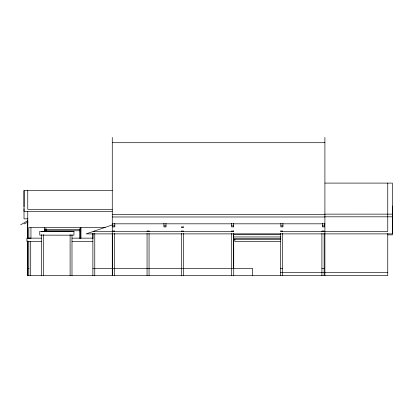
<?xml version="1.0" encoding="UTF-8"?>
<svg xmlns="http://www.w3.org/2000/svg" width="413" height="413" viewBox="0 0 413 413"><rect width="100%" height="100%" fill="white"/><g stroke="black" fill="none" stroke-linecap="round" stroke-linejoin="round"><path stroke-width="0.62" d="M24.031 206.815L24.037 190.512L112.274 190.512M27.686 241.089L27.686 275.564L387.755 275.564L387.755 233.366M27.686 238.538L27.686 220.661M27.754 238.538L27.754 220.661M392.35 206.046L392.298 234.858L387.802 234.863M20.65 224.827L27.805 220.635M24.031 223.96L28.001 222.075M41.424 231.631L43.313 231.631M112.269 224.915L86.162 233.882L392.35 233.882L392.35 183.098L324.902 183.098M28.817 238.249L29.184 238.141M112.269 142.707L324.902 142.707M112.269 209.324L27.754 209.324L27.754 190.512M112.274 211.306L24.037 211.306L24.037 190.512M324.902 214.146L392.35 214.135M112.269 214.569L324.902 214.569M324.902 216.815L392.35 216.815M112.269 216.975L324.902 216.975M27.898 218.854L24.031 218.854L23.995 208.787M112.269 223.82L324.902 223.82M112.269 225.896L114.824 225.896L114.824 226.902L112.269 226.902M166.026 225.896L163.915 225.896L163.915 226.902L166.026 226.902L165.98 223.34M233.727 225.896L231.616 225.896L231.616 226.902L233.727 226.902L233.681 223.34M282.957 225.896L280.845 225.896L280.845 226.902L282.957 226.902L282.91 223.34M324.463 225.896L322.352 225.896L322.352 226.902L324.463 226.902L324.417 223.34M105.212 227.594L28.817 227.594L28.817 238.44M80.762 228.864L79.482 228.864L79.482 238.399M44.47 229.458L80.762 229.458M44.47 230.769L80.886 230.769M94.562 230.996L94.763 231.45L93.24 231.45M43.313 231.301L70.102 231.301M94.763 231.301L112.61 231.301M114.484 231.301L147.064 231.301M149.057 231.301L181.41 231.301M71.991 231.678L70.102 231.667M233.727 234.279L280.845 234.279M233.727 236.948L280.845 236.948M41.424 238.141L26.922 238.141L26.922 241.45L41.424 241.45M71.991 238.141L92.873 238.141M28.817 238.301L30.707 238.141M233.727 238.652L280.845 238.652M233.727 239.504L280.845 239.504M71.991 241.45L92.873 241.45M280.468 241.45L234.847 241.45L234.847 239.246M27.754 268.419L29.029 268.419M92.873 268.419L252.56 268.419L252.56 275.564M280.401 268.419L282.621 268.419M321.908 268.419L324.128 268.419M280.401 272.332L387.755 272.332M41.744 231.466L43.313 231.466M70.344 231.497L71.991 231.497M233.696 239.411L234.847 239.865M322.352 223.34L322.398 225.896M280.845 223.34L280.892 225.896M231.616 223.34L231.662 225.896M163.915 223.34L163.961 225.896M114.778 223.34L114.824 225.896M112.713 223.34L112.759 225.896M387.755 183.098L387.755 231.45L280.401 231.45L280.401 230.996L282.621 230.996L282.621 231.45M324.902 137.436L324.902 275.564M324.128 231.45L324.128 230.996L321.908 230.996L321.908 231.45M324.128 233.36L324.128 275.564M321.908 233.36L321.908 275.564M282.621 233.36L282.621 275.564M280.401 233.36L280.401 275.564M233.727 233.288L233.727 275.564M233.397 230.996L233.397 231.45M233.397 233.36L233.397 268.419M231.507 231.45L231.507 230.996L233.727 230.996L233.727 231.45L181.41 231.45L181.41 230.996L183.403 230.996L183.403 231.45M231.507 233.36L231.507 275.564M183.403 233.36L183.403 275.564M181.41 233.36L181.41 275.564M149.057 233.36L149.057 275.564M147.064 233.36L147.064 275.564M114.484 233.36L114.484 275.564M112.61 233.36L112.61 275.564M112.269 137.436L112.269 275.564M94.763 233.36L94.763 275.564M92.951 233.459L92.951 238.544M92.873 233.484L92.873 275.564M80.886 227.594L80.886 238.466M80.762 227.594L80.762 238.44M71.991 234.615L71.991 275.564M70.102 234.512L70.102 275.564M46.38 231.378L46.38 228.864L45.105 228.864L45.105 231.378M44.47 227.594L44.47 231.43M43.313 234.512L43.313 275.564M41.424 234.584L41.424 275.564M30.944 227.594L30.944 238.44M30.707 241.368L30.707 275.564M28.817 241.419L28.817 275.564M27.754 211.249L27.754 238.75M27.754 241.089L27.754 275.564L27.754 241.089M183.403 226.902L181.41 226.902L181.41 227.584L183.403 227.584L183.403 226.902M114.484 230.996L112.61 230.996L112.61 231.45L114.484 231.45L114.484 230.996M149.057 230.996L147.064 230.996L147.064 231.45L149.057 231.45L149.057 230.996M73.958 231.337L39.767 231.301L39.772 235.147L73.963 235.178L73.958 231.337"/></g></svg>
